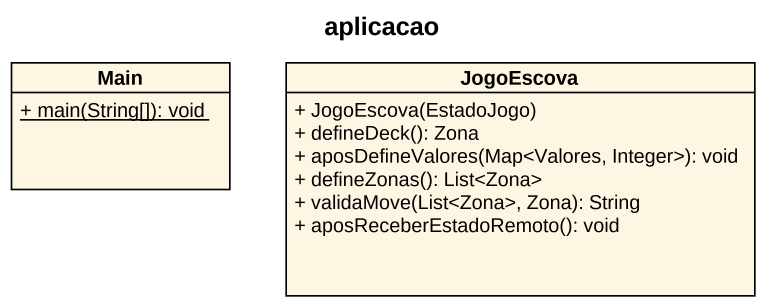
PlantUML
@startuml
title aplicacao
hide circle
hide empty members
skinparam classAttributeIconSize 0
class Main {
  {static} + main(String[]): void
}
class JogoEscova {
  + JogoEscova(EstadoJogo)
  + defineDeck(): Zona
  + aposDefineValores(Map<Valores, Integer>): void
  + defineZonas(): List<Zona>
  + validaMove(List<Zona>, Zona): String
  + aposReceberEstadoRemoto(): void
}
@enduml
